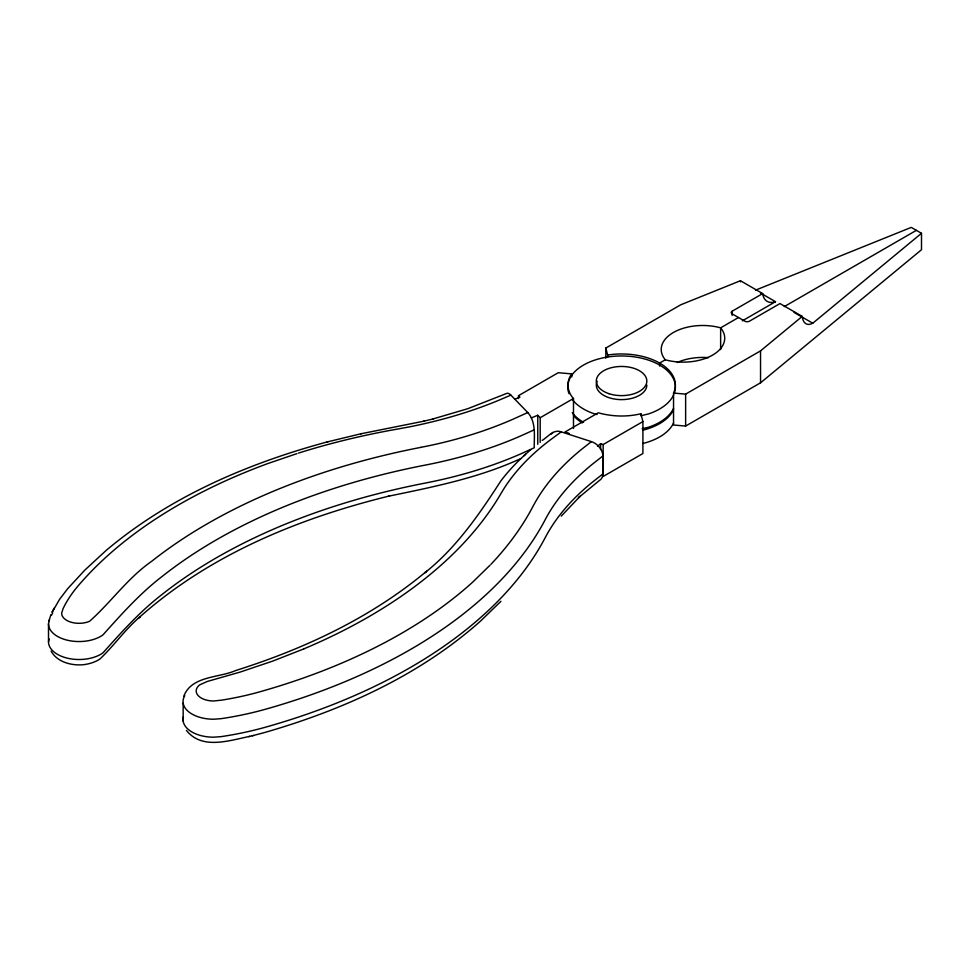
<?xml version="1.0" encoding="UTF-8"?>
<svg xmlns="http://www.w3.org/2000/svg" width="970" height="970" viewBox="0 0 970 970"><rect width="100%" height="100%" fill="white"/><g stroke="black" fill="none" stroke-linecap="round" stroke-linejoin="round"><path stroke-width="1.45" d="M48.949 621.067L50.925 614.604M432.547 419.088L467.758 408.709L506.34 393.565A13.192 5.262 72.1 0 1 510.875 395.129L527.765 412.541C536.325 422.144 534.13 436.1 534.215 447.8L520.696 453.911A332.443 191.939 0 0 1 425.418 483.036A537.562 310.364 0 0 0 162.354 594.234C140.129 611.258 121.517 632.149 102.953 652.871A30.555 17.642 0 0 1 68.906 658.509A30.555 17.642 0 0 1 48.5 641.788L48.5 623.819L49.458 619.539M48.5 641.788L49.143 638.939M183.839 696.12C191.648 675.666 219.087 677.957 235.674 670.537C304.362 648.857 371.049 617.672 426.594 571.221L424.872 572.761C456.506 547.613 479.265 514.318 500.932 480.805C508.28 471.19 516.573 462.326 525.582 454.263M53.156 610.215L52.016 612.409L59.606 599.302L67.5 588.899L84.814 570.117L106.033 550.536C169.435 496.955 247.35 463.551 326.878 442.017L328.005 441.738M53.265 610.057L54.405 607.875M518.501 398.573L518.501 395.675L558.259 372.71L571.827 373.899C565.922 380.955 567.22 392.05 573.488 398.488L573.488 428.437M561.278 516.101L580.169 496.216L578.411 497.78L599.521 480.38A12.986 9.251 44.1 0 0 602.879 473.942L602.879 455.973A12.986 9.251 44.1 0 0 599.521 447.364A13.192 9.397 44.1 0 0 591.409 441.629L561.254 431.868C553.53 428.91 548.001 436.9 542.194 440.404M490.092 565.146L472.669 582.158A527.086 304.313 0 0 1 259.911 691.78L256.674 692.677A221.887 128.113 0 0 1 221.572 700.158L213.667 700.983A17.411 10.052 0 0 1 198.001 695.417A17.411 10.052 0 0 1 199.735 684.844L207.204 681.486L240.051 672.101L272.606 661.14L303.792 648.918M500.944 601.291L480.441 621.164C419.052 675.775 342.41 710.137 264.082 732.677L252.406 735.745M523.824 455.839L530.881 449.546M551.275 433.978L553.106 432.353M762.687 293.583L740.437 280.73L680.734 304.798L605.826 348.048L607.644 355.032A53.799 31.064 0 0 1 673.544 393.068L685.632 394.123L760.541 350.873L802.226 316.402L779.977 303.561L749.446 321.191A3.262 1.879 0 0 1 744.839 321.191L732.156 313.868A3.262 1.879 0 0 1 732.156 311.212L762.687 293.583L762.844 294.698A22.795 13.156 -60 0 0 775.503 301.694L742.353 320.84M755.533 290.163L911.254 227.392L921.5 233.297L812.763 323.216L794.042 312.401M673.544 393.068L673.544 425.018L685.632 426.06L760.541 382.81L921.5 249.726L921.5 233.297M597.508 446.224L600.624 443.714L603.146 444.539L642.904 421.586L640.867 413.753C626.935 417.136 612.046 416.639 598.26 412.796L564.964 432.014L569.22 433.42M591.409 441.629L581.915 449.061A343.113 198.098 0 0 0 535.889 501.126L532.894 506.546A527.983 304.822 0 0 1 491.026 564.237M602.879 455.973L592.537 464.084A330.115 190.593 0 0 0 545.273 519.556A539.938 311.734 0 0 1 265.792 709.155A235.164 135.776 0 0 1 221.148 718.661L213.739 719.219A30.555 17.642 0 0 1 184.797 695.672M602.879 473.942L592.537 482.054A330.115 190.593 0 0 0 545.273 537.525A539.938 311.734 0 0 1 265.792 727.112A235.164 135.776 0 0 1 221.148 736.63L213.739 737.188A30.555 17.642 0 0 1 183.403 716.806M561.254 431.868L549.529 440.513A319.457 184.433 0 0 0 504.206 488.225L500.969 493.536A550.317 317.724 0 0 1 303.768 648.906M540.193 442.393L540.193 417.718L573.488 398.488M738.497 317.529L720.637 327.836A41.504 23.959 0 0 1 712.55 355.129A41.504 23.959 0 0 1 665.287 359.797L659.612 363.071L659.612 366.09M784.269 306.617L916.383 230.339M527.765 412.541L512.803 419.307A319.457 184.433 0 0 1 430.159 445.472L420.968 447.34M534.215 429.831L520.696 435.942A332.443 191.939 0 0 1 425.418 465.066A537.562 310.364 0 0 0 162.354 576.277C140.129 593.288 121.517 614.18 102.953 634.901A30.555 17.642 0 0 1 68.906 640.552A30.555 17.642 0 0 1 48.5 623.819M520.817 458.58C478.889 477.895 433.36 486.952 388.436 496.228L389.467 495.973C298.627 518.222 208.768 555.022 138.455 618.169L140.213 616.605C125.251 629.3 114.084 645.584 99.946 659.006C94.842 662.413 88.828 664.098 82.777 664.777C71.04 665.65 57.266 662.061 51.107 651.185M510.875 395.129L497.986 400.61A343.113 198.098 0 0 1 407.824 427.176L398.415 428.91A527.983 304.822 0 0 0 298.505 453.087M514.864 399.228L519.932 397.13L518.501 395.675M531.317 417.924L537.768 415.257L540.193 417.718M296.917 453.62L267.453 463.684A527.086 304.313 0 0 0 77.576 586.51L76.024 588.39A221.887 128.113 0 0 0 63.074 608.651L61.644 613.21A17.411 10.052 0 0 0 71.283 622.267A17.411 10.052 0 0 0 89.604 621.261C110.956 602.358 127.882 577.756 151.829 561.181A550.317 317.724 0 0 1 420.968 447.34M360.731 433.82L424.448 421.053M423.429 421.295L433.626 418.822M186.422 730.398C201.966 750.125 229.26 740.51 249.872 736.351M326.878 442.017L361.689 433.59M248.841 736.606L253.461 735.49M642.128 428.752L648.469 427.236A53.799 31.064 0 0 0 673.544 408.382M597.059 414.505L594.671 413.935A53.799 31.064 0 0 1 572.264 399.458M760.516 293.049L775.503 301.694M573.488 415.124L574.98 417.197A53.799 31.064 0 0 0 582.315 422.908M740.437 280.73L740.619 281.858M802.226 316.402L802.36 317.505A22.989 10.743 -68 0 0 812.763 323.168M760.541 350.873L760.541 382.81M732.156 311.212L732.156 315.444M720.637 349.612L720.637 327.836A41.504 23.959 0 0 0 673.374 332.504A41.504 23.959 0 0 0 665.287 359.797M685.632 394.123L685.632 426.06M642.904 421.586L642.904 453.524L603.146 476.476L603.146 444.539M640.867 413.753L640.867 415.754L648.469 413.935A53.799 31.064 0 0 0 673.544 395.069M607.644 355.032L607.644 357.021M605.826 348.048L605.826 358.209M600.624 443.714L600.624 449.522M571.827 373.899L571.827 376.918M537.768 415.257L537.768 444.296M183.16 703.189L183.16 721.159M677.205 362.489A41.504 23.959 0 0 1 708.452 357.651M567.765 387.03A53.799 31.064 0 0 1 627.432 356.148A53.799 31.064 0 0 1 674.101 393.759M569.05 393.759A53.799 31.064 0 0 1 567.814 388.376M583.528 422.302A53.799 31.064 0 0 1 572.264 412.759M673.544 409.704A53.799 31.064 0 0 1 642.88 430.195M673.544 423.017A53.799 31.064 0 0 1 642.88 443.496M51.58 615.089A235.164 135.776 0 0 1 52.732 612.894M646.832 385.029A25.268 14.586 0 0 1 618.278 399.495A25.268 14.586 0 0 1 597.168 381.258M608.942 393.674A25.268 14.586 0 0 0 646.832 381.04A25.268 14.586 0 0 0 608.942 368.406A25.268 14.586 0 0 0 608.942 393.674"/></g></svg>
